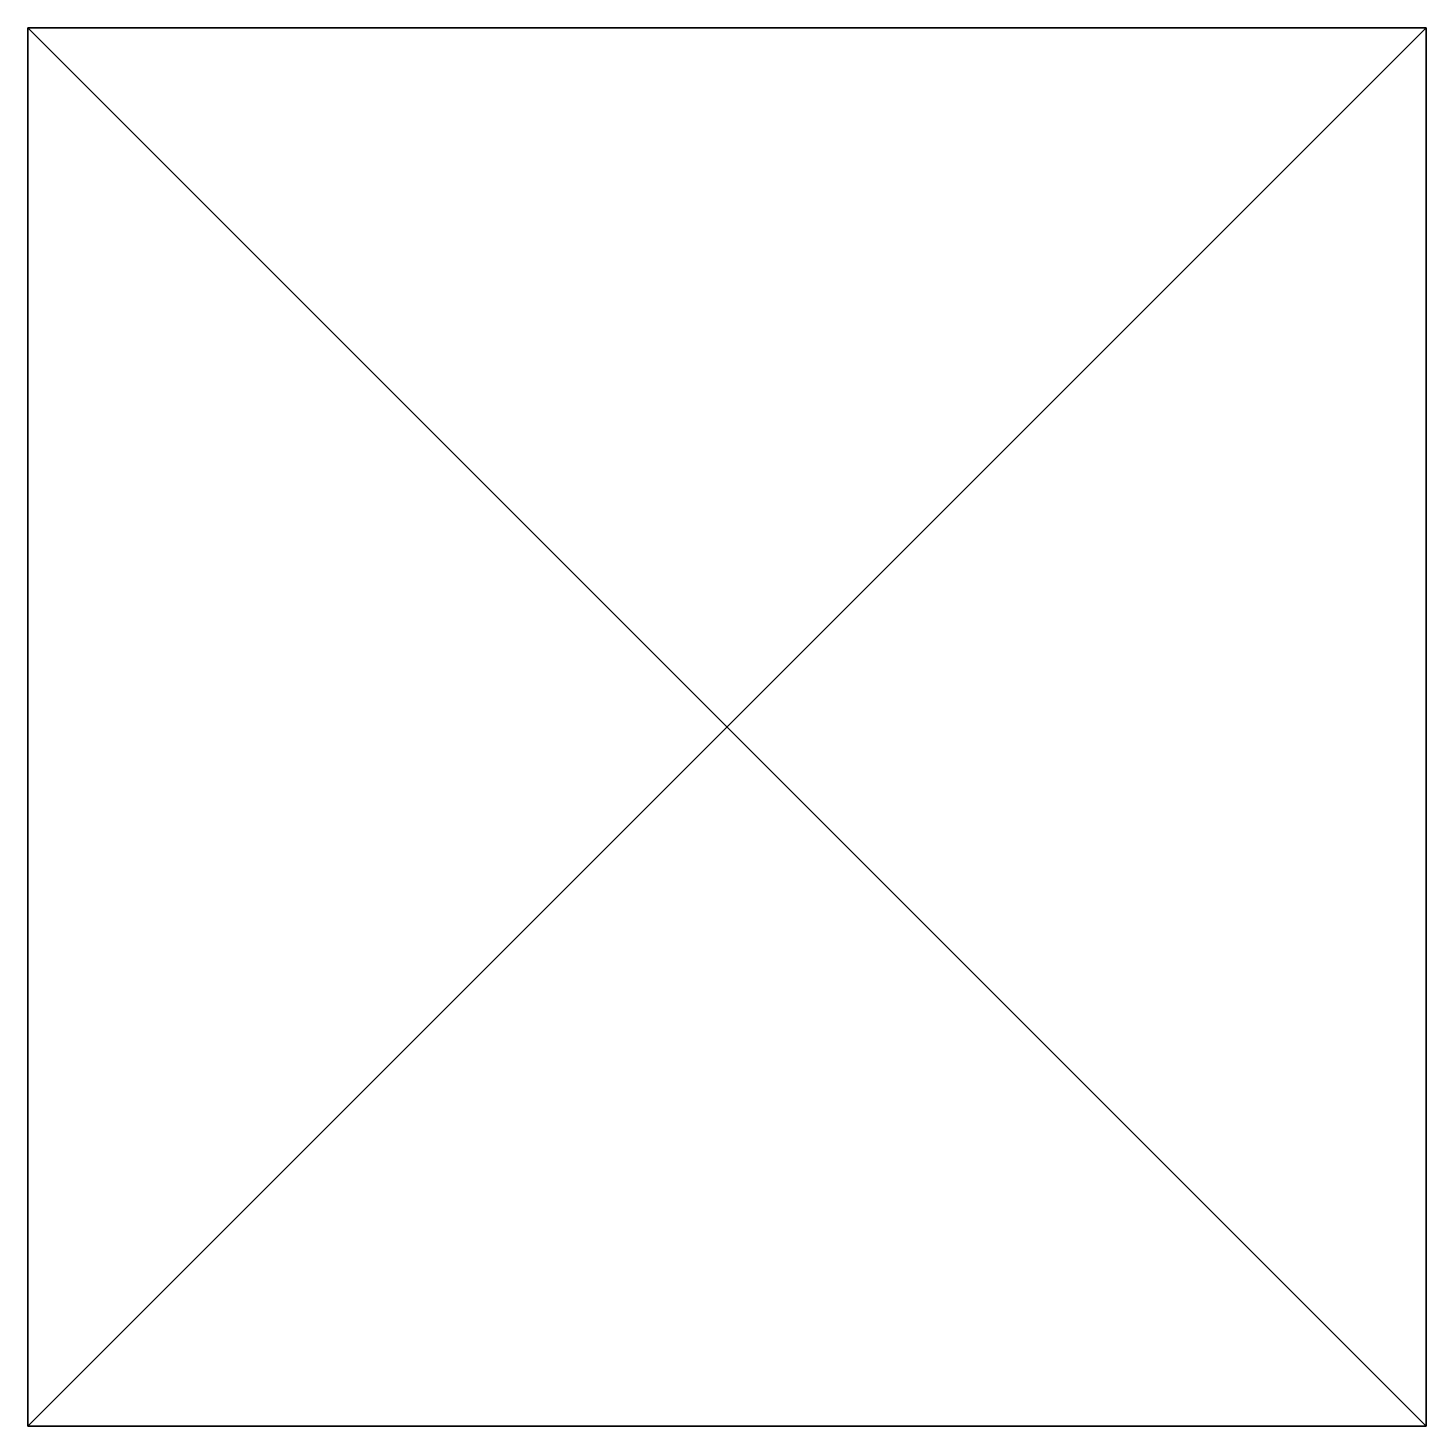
# Model space of a CAD drawing. Extents: x -1 to 1, y -1 to 1.
import ezdxf

# ---------------------------------------------------------------- set-up
doc = ezdxf.new("R2010")
doc.units = 0

msp = doc.modelspace()

# ---------------------------------------------------------------- linework, layer by layer
for points in [[(-1, 1, 1), (1, -1, 1), (1, 1, 1)], [(-1, -1, 1), (-1, 1, -1), (-1, -1, -1)], [(1, 1, -1), (-1, -1, -1), (-1, 1, -1)], [(-1, 1, 1), (1, 1, -1), (-1, 1, -1)], [(-1, 1, 1), (-1, -1, 1), (1, -1, 1)], [(-1, -1, 1), (-1, 1, 1), (-1, 1, -1)], [(1, 1, -1), (1, -1, -1), (-1, -1, -1)], [(-1, 1, 1), (1, 1, 1), (1, 1, -1)], [(1, 1, 1), (1, -1, -1), (1, 1, -1)], [(1, 1, 1), (1, -1, 1), (1, -1, -1)], [(1, -1, 1), (-1, -1, -1), (1, -1, -1)], [(1, -1, 1), (-1, -1, 1), (-1, -1, -1)]]:
    msp.add_3dface(points)

doc.saveas('drawing.dxf')
